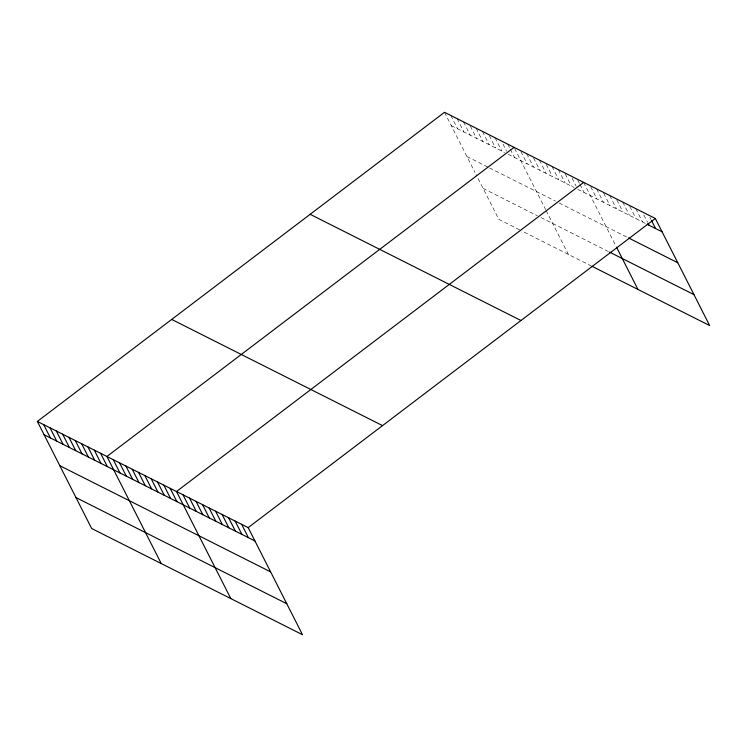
<?xml version="1.0" encoding="UTF-8"?>
<svg xmlns="http://www.w3.org/2000/svg" width="747" height="747" viewBox="0 0 747 747"><rect width="100%" height="100%" fill="white"/><g stroke="black" fill="none" stroke-linecap="round" stroke-linejoin="round"><path stroke-width="0.56" stroke-dasharray="3.73 2.8" d="M451.263 125.617L504.57 152.463M508.184 154.284L574.144 187.506M577.758 189.327L645.324 223.362M466.959 156.553L488.641 167.477M489.546 167.935L555.507 201.158M559.12 202.979L627.508 237.425M483.132 188.431L537.345 215.743M540.959 217.564L608.721 251.692M519.613 229.843L498.828 219.375L476.054 174.49M524.133 232.121L590.989 265.792M649.853 217.256L650.889 219.301M643.858 214.996L647.49 222.167M635.781 208.646L642.532 221.962M629.786 206.387L636.014 218.675M622.746 202.082L629.506 215.397M616.751 199.822L622.989 212.111M609.72 195.518L616.471 208.833M603.716 193.258L609.954 205.546M596.685 188.954L603.436 202.269M590.69 186.694L596.918 198.982M583.65 182.389L616.21 246.566M577.842 180.223L579.401 183.295M579.924 184.322L584.079 192.511M572.043 178.066L576.198 186.255M565.199 173.855L571.427 186.143M558.354 169.644L565.106 182.959M552.024 166.46L558.784 179.775M546.225 164.293L552.453 176.591M539.381 160.091L546.132 173.397M533.573 157.925L539.81 170.213M526.728 153.714L533.479 167.029M520.92 151.557L527.158 163.845M514.599 148.373L545.627 209.534M546.132 210.523L568.402 254.419M507.755 144.162L509.837 148.251M510.35 149.279L514.506 157.477M502.992 144.05L506.625 151.211M495.102 137.784L501.863 151.099M489.304 135.627L495.532 147.915M482.459 131.416L489.21 144.731M476.128 128.232L482.889 141.547M470.33 126.066L476.558 138.363M463.485 121.864L470.236 135.17M457.155 118.67L463.915 131.986M450.833 115.486L457.584 128.801M444.512 112.302L475.045 172.492"/><path stroke-width="1.12" d="M37.35 421.439L248.172 527.625L302.488 634.698L91.666 528.512L37.35 421.439L444.512 112.302L655.334 218.488L709.65 325.561L591.895 266.249M514.076 147.346L106.924 456.482L161.24 563.555M583.65 182.389L176.488 491.526L230.814 598.59M248.172 527.625L655.334 218.488M647.191 224.305L662.085 231.803M628.442 237.891L677.781 262.748M609.627 252.15L693.954 294.626M310.145 214.314L520.967 320.51M171.717 319.427L382.529 425.613M44.101 434.754L254.923 540.94M59.797 465.689L270.619 571.875M75.97 497.567L286.792 603.753M651.412 220.328L655.567 228.526M648.013 223.194L649.05 225.239M616.714 247.556L637.975 289.453M241.655 524.347L248.406 537.653M235.137 521.061L241.888 534.376M228.619 517.783L235.38 531.089M222.102 514.496L228.862 527.812M215.594 511.219L222.345 524.525M209.076 507.932L215.827 521.247M202.558 504.655L209.309 517.96M196.041 501.368L202.792 514.683M189.523 498.09L196.274 511.396M183.006 494.803L189.766 508.119M170.167 488.333L176.918 501.648M163.845 485.148L170.596 498.464M157.514 481.964L164.275 495.28M151.193 478.78L157.944 492.096M144.871 475.596L151.622 488.911M138.54 472.412L145.301 485.718M132.219 469.219L138.97 482.534M125.898 466.035L132.649 479.35M119.567 462.851L126.327 476.166M113.245 459.666L119.996 472.982M100.593 453.298L107.353 466.604M94.271 450.105L101.022 463.42M87.95 446.921L94.701 460.236M81.619 443.737L88.379 457.052M75.298 440.553L82.049 453.868M68.976 437.368L75.727 450.684M62.645 434.184L69.406 447.49M56.324 430.991L63.075 444.306M50.002 427.807L56.753 441.122M43.671 424.623L50.432 437.938"/></g></svg>
